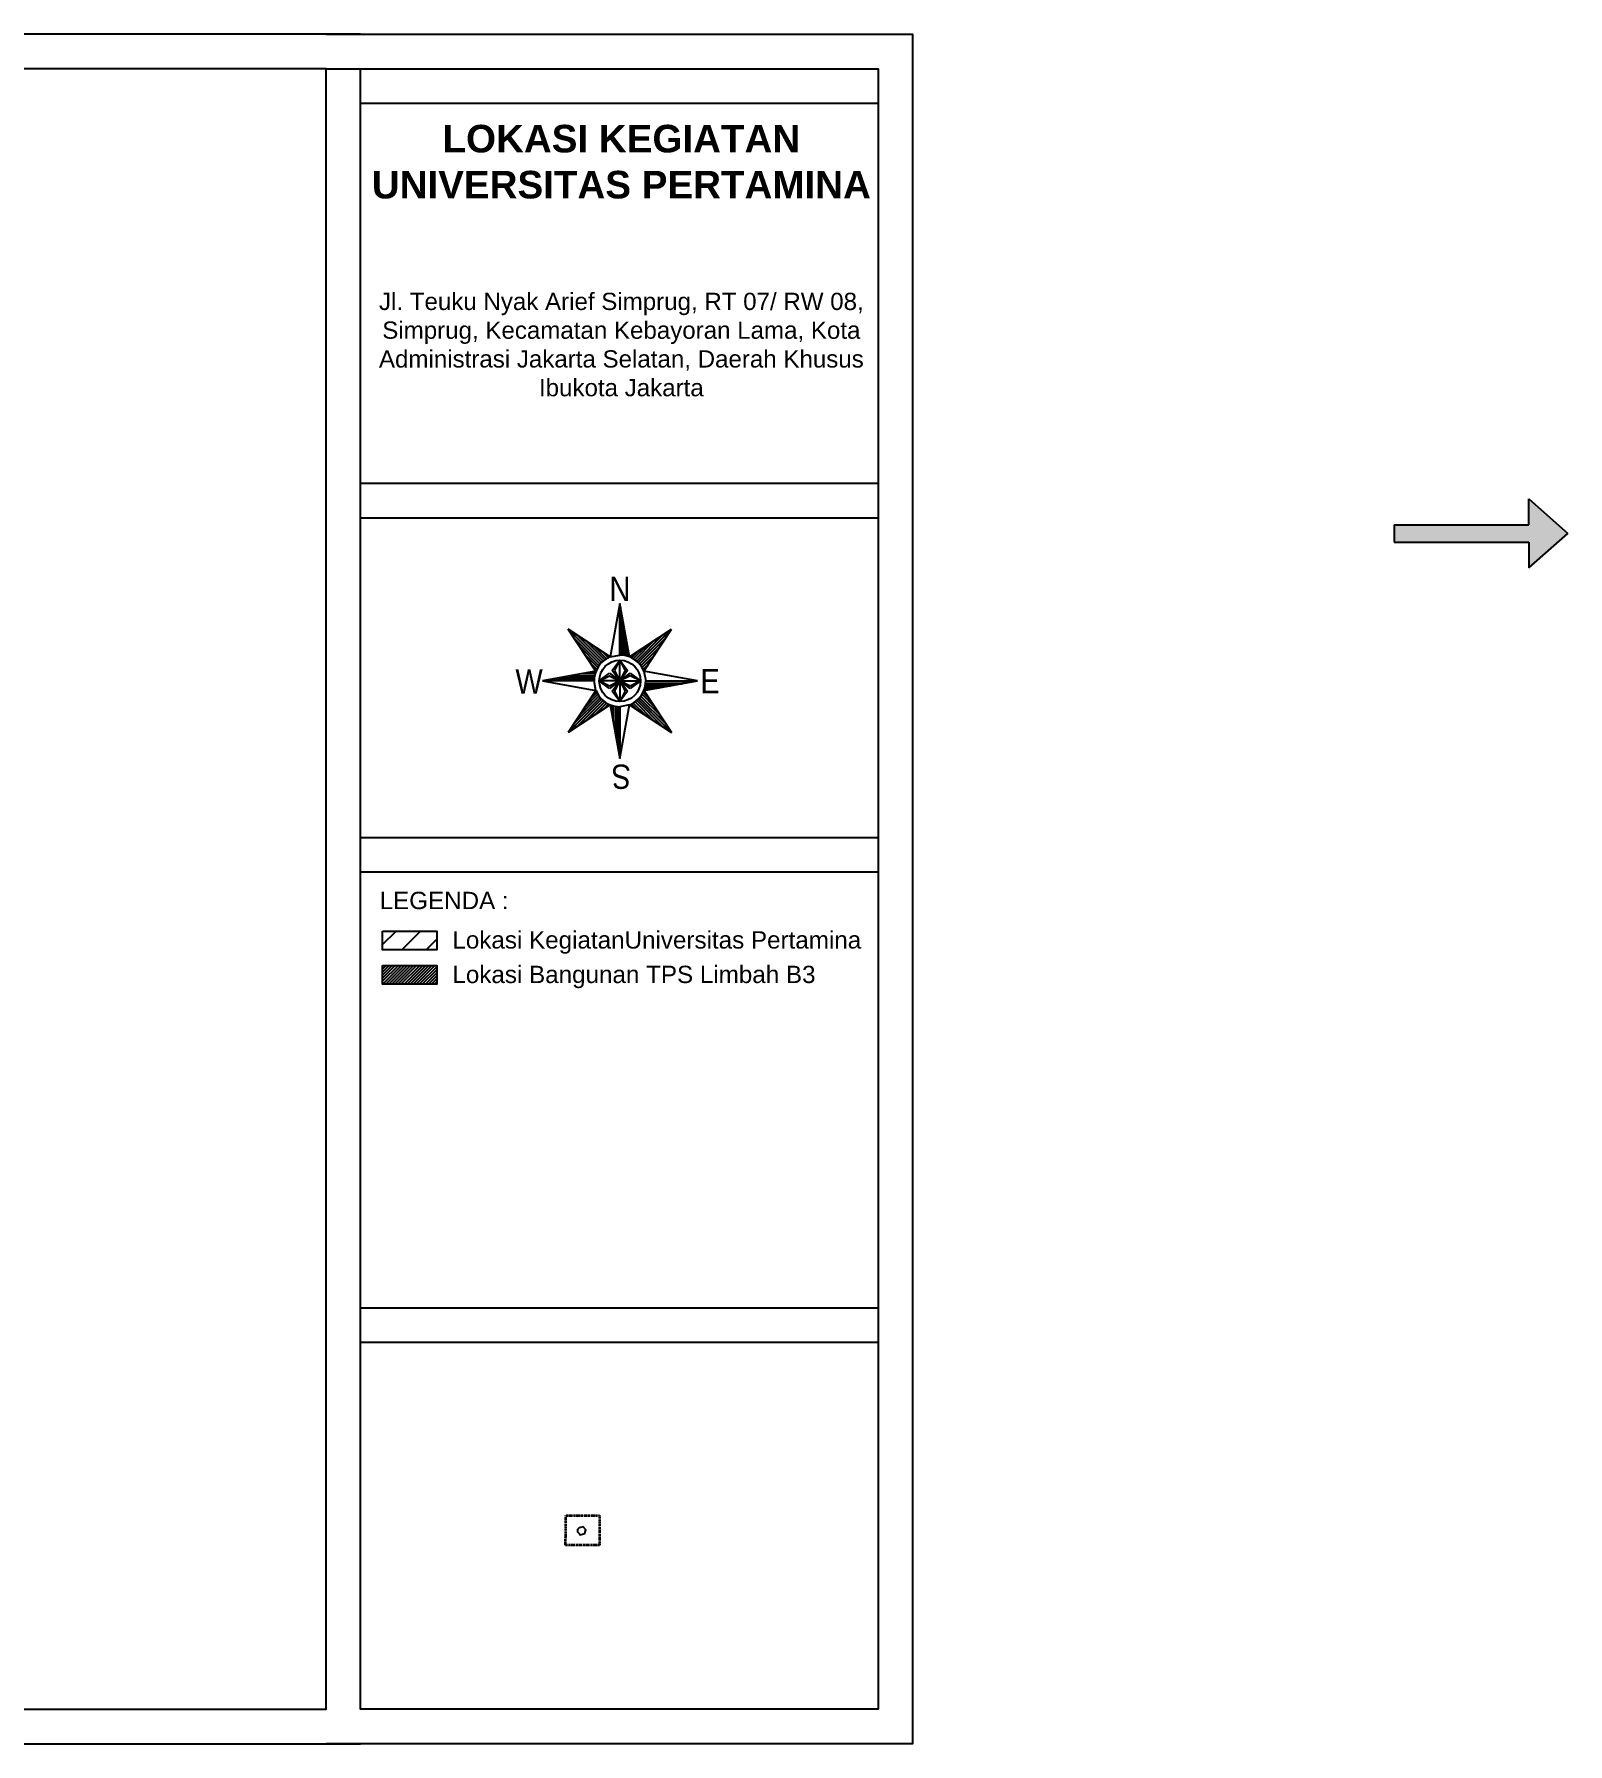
# Model space of a CAD drawing. Header units: millimetres. Extents: x -8570 to 76123, y -16593 to 13658.
# Drawn here: x 4936 to 9381, y 303 to 5259 of the extents above; entities that cross this region are included whole.
import ezdxf

# ---------------------------------------------------------------- set-up
doc = ezdxf.new("R2010")
doc.units = ezdxf.units.MM
doc.header["$MEASUREMENT"] = 0
doc.linetypes.add('PHANTOM2', pattern=[1.25, 0.625, -0.125, 0.125, -0.125, 0.125, -0.125])
doc.linetypes.add('PTS_EXT', pattern=[999999, 0, -999999])
doc.layers.add('Area TPS', color=2, linetype='Continuous')
doc.layers.add('Batas Wilayah', color=7, linetype='PHANTOM2')
doc.styles.get("Standard").update_dxf_attribs({"font": 'arial.ttf'})

msp = doc.modelspace()

# ---------------------------------------------------------------- hatches: boundary and pattern name
h = msp.add_hatch(color=256)
h.dxf.hatch_style = 1
h.paths.add_polyline_path([(9381, 3811.6), (9268.5, 3911.6), (9268.5, 3861.6), (9268.5, 3841.6), (9268.5, 3836.6), (8878, 3836.6), (8878, 3786.6), (9268.5, 3786.6), (9268.5, 3781.6), (9268.5, 3761.6), (9268.5, 3711.6)])
h = msp.add_hatch()
h.set_pattern_fill('ANSI31', color=1, scale=400)
h.set_pattern_definition([(45, (-12.91, -1005.67), (-35.35534, 35.35534), [])])
h.paths.add_polyline_path([(6102.7, 2659.1), (5945.8, 2659.1), (5945.8, 2604.8), (6102.7, 2604.8)])
h = msp.add_hatch()
h.set_pattern_fill('ANSI31', color=2, scale=400)
h.paths.add_polyline_path([(6534.3, 922.9), (6527.2, 932.2), (6515.8, 929.3), (6510.2, 923.7), (6510.5, 917.9), (6516.6, 911.3), (6518.8, 908.9), (6531.4, 912.6)])
at = {"layer": 'Area TPS'}
h = msp.add_hatch(dxfattribs=at)
h.set_pattern_fill('ANSI31', color=256, scale=50)
h.set_pattern_definition([(45, (-12.9116, -1005.668), (-4.4194174, 4.4194174), [])])
h.paths.add_polyline_path([(6102.7, 2559.1), (5945.8, 2559.1), (5945.8, 2504.8), (6102.7, 2504.8)])

# ---------------------------------------------------------------- linework, layer by layer
at = {"linetype": 'Continuous'}
for p, q in [((6661.8, 3453.5), (6633.6, 3608.9)), ((6633.6, 3459), (6633.6, 3608.9)), ((6635.8, 3459), (6635.8, 3596.5)), ((6605.3, 3453.5), (6483.7, 3534)), ((6564.2, 3412.4), (6483.7, 3534)), ((6580.6, 3437.1), (6483.7, 3534)), ((6641.8, 3458.6), (6641.8, 3563.6)), ((6647.8, 3457.7), (6647.8, 3530.6)), ((6661.8, 3453.5), (6783.4, 3534)), ((6686.6, 3437.1), (6783.4, 3534)), ((6703, 3412.4), (6783.4, 3534)), ((6576.5, 3432.7), (6500.3, 3508.9)), ((6585, 3441.2), (6508.8, 3517.4)), ((6572.8, 3427.9), (6516.9, 3483.9)), ((6589.7, 3444.9), (6533.8, 3500.8)), ((6594.8, 3448.3), (6558.9, 3484.2)), ((6653.8, 3456.2), (6653.8, 3497.6)), ((6672.3, 3448.3), (6708.3, 3484.2)), ((6677.4, 3444.9), (6733.3, 3500.8)), ((6682.1, 3441.2), (6758.4, 3517.4)), ((6690.6, 3432.7), (6766.9, 3508.9)), ((6694.3, 3427.9), (6750.3, 3483.9)), ((6569.4, 3422.8), (6533.4, 3458.8)), ((6566.4, 3417.3), (6550, 3433.7)), ((6600.3, 3451.3), (6583.9, 3467.7)), ((6611.1, 3414.1), (6633.6, 3444)), ((6618.6, 3414.1), (6633.6, 3444)), ((6633.6, 3444), (6656, 3414.1)), ((6659.8, 3454.3), (6659.8, 3464.7)), ((6666.8, 3451.3), (6683.2, 3467.7)), ((6697.7, 3422.8), (6733.7, 3458.8)), ((6700.7, 3417.3), (6717.1, 3433.7)), ((6564.2, 3412.4), (6408.8, 3384.1)), ((6558.6, 3384.1), (6408.8, 3384.1)), ((6558.7, 3386.4), (6421.1, 3386.4)), ((6559.1, 3392.3), (6454.1, 3392.3)), ((6560, 3398.3), (6487.1, 3398.3)), ((6561.4, 3404.3), (6520, 3404.3)), ((6563.4, 3410.3), (6553, 3410.3)), ((6573.6, 3384.1), (6603.6, 3406.6)), ((6603.6, 3369.1), (6573.6, 3384.1)), ((6603.6, 3361.6), (6573.6, 3384.1)), ((6603.6, 3406.6), (6633.6, 3384.1)), ((6633.6, 3384.1), (6603.6, 3369.1)), ((6633.6, 3384.1), (6603.6, 3361.6)), ((6633.6, 3384.1), (6611.1, 3414.1)), ((6611.1, 3354.1), (6633.6, 3384.1)), ((6633.6, 3384.1), (6618.6, 3414.1)), ((6656, 3414.1), (6633.6, 3384.1)), ((6633.6, 3384.1), (6663.5, 3406.6)), ((6663.5, 3399.1), (6633.6, 3384.1)), ((6633.6, 3384.1), (6648.6, 3354.1)), ((6633.6, 3384.1), (6656, 3354.1)), ((6663.5, 3361.6), (6633.6, 3384.1)), ((6663.5, 3406.6), (6693.5, 3384.1)), ((6693.5, 3384.1), (6663.5, 3399.1)), ((6693.5, 3384.1), (6663.5, 3361.6)), ((6703, 3355.9), (6858.4, 3384.1)), ((6708, 3375.9), (6813, 3375.9)), ((6708.5, 3384.1), (6858.4, 3384.1)), ((6708.5, 3381.9), (6846, 3381.9)), ((6564.2, 3355.9), (6483.7, 3234.2)), ((6580.6, 3331.1), (6483.7, 3234.2)), ((6576.5, 3335.5), (6500.3, 3259.3)), ((6585, 3327.1), (6508.8, 3250.8)), ((6572.8, 3340.3), (6516.9, 3284.4)), ((6569.4, 3345.4), (6533.4, 3309.4)), ((6589.7, 3323.3), (6533.8, 3267.4)), ((6566.4, 3350.9), (6550, 3334.5)), ((6633.6, 3324.2), (6611.1, 3354.1)), ((6648.6, 3354.1), (6633.6, 3324.2)), ((6656, 3354.1), (6633.6, 3324.2)), ((6677.4, 3323.3), (6733.3, 3267.4)), ((6682.1, 3327.1), (6758.4, 3250.8)), ((6686.6, 3331.1), (6783.4, 3234.2)), ((6690.6, 3335.5), (6766.9, 3259.3)), ((6694.3, 3340.3), (6750.3, 3284.4)), ((6697.7, 3345.4), (6733.7, 3309.4)), ((6700.7, 3350.9), (6717.1, 3334.5)), ((6703, 3355.9), (6783.4, 3234.2)), ((6703.8, 3357.9), (6714.1, 3357.9)), ((6705.7, 3363.9), (6747.1, 3363.9)), ((6707.1, 3369.9), (6780.1, 3369.9)), ((6605.3, 3314.7), (6483.7, 3234.2)), ((6594.8, 3319.9), (6558.9, 3284)), ((6600.3, 3316.9), (6583.9, 3300.5)), ((6605.3, 3314.7), (6633.6, 3159.3)), ((6607.3, 3313.9), (6607.3, 3303.5)), ((6613.3, 3312), (6613.3, 3270.6)), ((6619.3, 3310.5), (6619.3, 3237.6)), ((6625.3, 3309.6), (6625.3, 3204.6)), ((6631.3, 3309.2), (6631.3, 3171.7)), ((6633.6, 3309.2), (6633.6, 3159.3)), ((6661.8, 3314.7), (6783.4, 3234.2)), ((6666.8, 3316.9), (6683.2, 3300.5)), ((6672.3, 3319.9), (6708.3, 3284))]:
    msp.add_line(p, q, dxfattribs=at)
for points in [[(5881.8, 5258.8), (681.8, 5258.8), (681.8, 4988.7)], [(5781.8, 5258.8), (7481.8, 5258.8), (7481.8, 4988.7)], [(681.8, 5158.8), (681.8, 302.9), (5881.8, 302.9)], [(781.8, 402.9), (5781.8, 402.9), (5781.8, 5158.8)], [(5781.8, 4988.7), (5781.8, 5158.8), (781.8, 5158.8), (781.8, 4988.7)], [(5781.8, 402.9), (5781.8, 5158.8)], [(7481.8, 5158.8), (7481.8, 302.9), (5781.8, 302.9)], [(5781.8, 4988.7), (5781.8, 5158.8)], [(5781.8, 5158.8), (5881.8, 5158.8)], [(5881.8, 5158.8), (7381.8, 5158.8), (7381.8, 4988.7)], [(5881.8, 402.9), (5881.8, 5158.8)], [(7381.8, 5158.8), (7381.8, 402.9), (5881.8, 402.9), (5881.8, 5158.8)], [(5881.8, 4988.7), (5881.8, 5158.8)], [(5881.8, 4988.7), (5881.8, 5158.8)], [(5881.8, 5158.8), (7381.8, 5158.8)], [(5881.8, 5158.8), (7381.8, 5158.8)], [(5881.8, 5058.8), (7381.8, 5058.8)], [(5881.8, 3956.9), (7381.8, 3956.9)], [(9268.5, 3836.6), (9268.5, 3841.6), (9268.5, 3861.6), (9268.5, 3911.6)], [(9268.5, 3911.6), (9381, 3811.6)], [(5881.8, 3856.9), (7381.8, 3856.9)], [(8878, 3836.6), (9268.5, 3836.6)], [(8878, 3836.6), (8878, 3786.6)], [(8878, 3786.6), (9268.5, 3786.6)], [(9268.5, 3711.6), (9381, 3811.6)], [(9268.5, 3786.6), (9268.5, 3781.6), (9268.5, 3761.6), (9268.5, 3711.6)], [(5881.8, 2930.5), (7381.8, 2930.5)], [(5881.8, 2830.5), (7381.8, 2830.5)], [(5881.8, 1567), (7381.8, 1567)], [(5881.8, 1467), (7381.8, 1467)], [(6531.4, 912.6), (6534.3, 922.9), (6527.2, 932.2), (6515.8, 929.3), (6510.2, 923.7), (6510.5, 917.9), (6516.6, 911.3), (6518.8, 908.9), (6531.4, 912.6)]]:
    msp.add_lwpolyline(points)
at = {"linetype": 'PTS_EXT'}
msp.add_lwpolyline([(6483.7, 3534), (6564.2, 3412.4), (6408.8, 3384.1), (6564.2, 3355.9), (6483.7, 3234.2), (6605.3, 3314.7), (6633.6, 3159.3), (6661.8, 3314.7), (6783.4, 3234.2), (6703, 3355.9), (6858.4, 3384.1), (6703, 3412.4), (6783.4, 3534), (6661.8, 3453.5), (6633.6, 3608.9), (6605.3, 3453.5)], close=True, dxfattribs=at)
at = {"linetype": 'Continuous'}
for points in [[(6633.6, 3608.9), (6605.3, 3453.5), (6633.6, 3459), (6633.6, 3608.9)], [(6633.6, 3384.1), (6633.6, 3444), (6648.6, 3414.1), (6633.6, 3384.1)], [(6408.8, 3384.1), (6564.2, 3355.9), (6558.6, 3384.1), (6408.8, 3384.1)], [(6633.6, 3384.1), (6573.6, 3384.1), (6603.6, 3399.1), (6633.6, 3384.1)], [(6633.6, 3384.1), (6633.6, 3324.2), (6618.6, 3354.1), (6633.6, 3384.1)], [(6633.6, 3384.1), (6693.5, 3384.1), (6663.5, 3369.1), (6633.6, 3384.1)], [(6858.4, 3384.1), (6703, 3412.4), (6708.5, 3384.1), (6858.4, 3384.1)], [(6633.6, 3159.3), (6661.8, 3314.7), (6633.6, 3309.2), (6633.6, 3159.3)]]:
    msp.add_lwpolyline(points, close=True, dxfattribs=at)
for points in [[(5945.8, 2659.1), (6102.7, 2659.1), (6102.7, 2604.8), (5945.8, 2604.8)], [(5945.8, 2559.1), (6102.7, 2559.1), (6102.7, 2504.8), (5945.8, 2504.8)]]:
    msp.add_lwpolyline(points, close=True)
msp.add_circle((6633.6, 3384.1), 59.9, dxfattribs=at)
for start, end in [(112.151, 157.849), (67.8485, 90), (22.1515, 67.8486), (157.849, 180), (337.849, 0), (202.151, 247.849), (292.151, 337.849), (247.849, 270)]:
    msp.add_arc((6633.6, 3384.1), 74.9, start, end, dxfattribs=at)
at = {"layer": 'Batas Wilayah', "color": 242, "lineweight": 35, "true_color": 0xcd2027}
msp.add_lwpolyline([(6476.6, 964.3), (6574.4, 964.3), (6574, 878.9), (6476.2, 878.9)], close=True, dxfattribs=at)

# ---------------------------------------------------------------- texts
at = {"linetype": 'Continuous', "width": 0.85}
for s, rotation, p in [('N', 0, (6603.2, 3615.5)), ('S', 180, (6665.4, 3141.7))]:
    msp.add_text(s, height=70.5, rotation=rotation, dxfattribs=at).set_placement(p)
for s, p in [('W', (6330.8, 3347)), ('E', (6867, 3348.2))]:
    msp.add_text(s, height=70.5, dxfattribs=at).set_placement(p)
for s, height, p in [('LEGENDA :', 50.2, (5937, 2722.5)), ('Lokasi KegiatanUniversitas Pertamina', 50.203, (6148, 2608.2)), ('Lokasi Bangunan TPS Limbah B3', 50.203, (6148, 2508.2))]:
    msp.add_text(s, height=height).set_placement(p)
at = {"insert": (5916.7, 4996), "char_height": 66.0064, "attachment_point": 1}
msp.add_mtext_dynamic_manual_height_columns('\\pxqc;{\\fArial|b1|i0|c0|p34;\\H1.212x;LOKASI KEGIATAN\\H1.25x; \\P\\H0.8x;UNIVERSITAS PERTAMINA\\P\\fArial|b0|i0|c0|p34;\\H0.82508x;\\P\\P\\H0.7575x;Jl. Teuku Nyak Arief Simprug, RT 07/ RW 08, Simprug, Kecamatan Kebayoran Lama, Kota Administrasi Jakarta Selatan, Daerah Khusus Ibukota Jakarta}', width=1441.997, gutter_width=330, heights=[0], dxfattribs=at)

doc.saveas('drawing.dxf')
